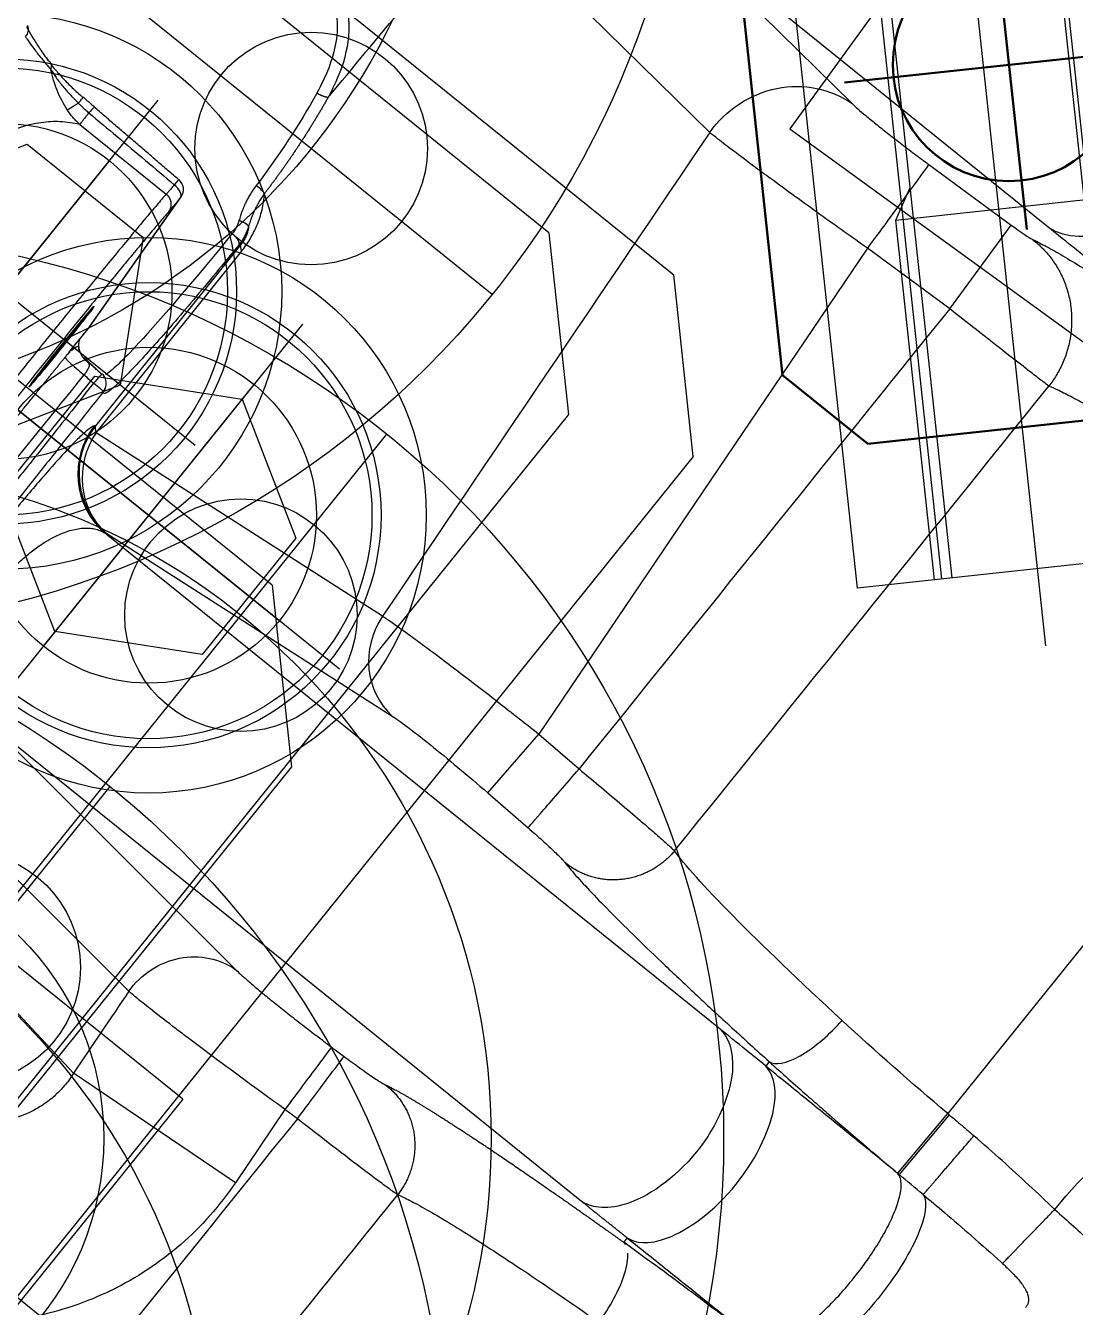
# Model space of a CAD drawing. Header units: millimetres. Extents: x 10462777 to 22643323, y 453826 to 1389191.
# Drawn here: x 11287500.73 to 11287541.37, y 584919.49 to 584969.09 of the extents above; entities that cross this region are included whole.
import ezdxf

# ---------------------------------------------------------------- set-up
doc = ezdxf.new("R2010")
doc.units = ezdxf.units.MM
doc.header["$LTSCALE"] = 200
doc.header["$MEASUREMENT"] = 0
for name, pattern in [('CENTER', [2, 1.25, -0.25, 0.25, -0.25]), ('HIDDEN', [3.75, 2.5, -1.25]), ('PHANTOM', [2.5, 1.25, -0.25, 0.25, -0.25, 0.25, -0.25])]:
    doc.linetypes.add(name, pattern=pattern)
doc.layers.get('0').update_dxf_attribs({"linetype": 'CONTINUOUS'})
for name, color, linetype in [('1', 1, 'CENTER'), ('CDQ2A50-25DC-A93L', 7, 'CONTINUOUS'), ('CENTER', 1, 'CONTINUOUS'), ('CL', 3, 'CONTINUOUS'), ('DR1433-A-002-023-000', 7, 'CONTINUOUS'), ('DR1438-001-002-000', 7, 'CONTINUOUS'), ('DR1501-002-005-002', 7, 'CONTINUOUS'), ('HIDDEN', 7, 'HIDDEN'), ('HL', 2, 'HIDDEN')]:
    doc.layers.add(name, color=color, linetype=linetype)
doc.layers.add('DR1431-08-005-000', color=7, linetype='CONTINUOUS', lineweight=50)
doc.layers.add('LAYOUT', color=8, linetype='CONTINUOUS', lineweight=25)

# ---------------------------------------------------------------- blocks, each defined once
blk = doc.blocks.new('A$C49261C9F')
at = {"layer": 'DR1438-001-002-000'}
for p, q in [((80, 27.561, 41.999), (80, 2.561, 41.999)), ((80, 2.561, 41.999), (0, 2.561, 41.999))]:
    blk.add_line(p, q, dxfattribs=at)
blk = doc.blocks.new('A$C41627905')
at = {"layer": 'DR1438-001-002-000'}
blk.add_blockref('A$C49261C9F', (0, 0), dxfattribs=at)
blk = doc.blocks.new('A$C63343886')
at = {"layer": 'DR1438-001-002-000', "xscale": -1}
blk.add_blockref('A$C41627905', (454.734, 387.084, -41.999), dxfattribs=at)
blk = doc.blocks.new('A$C321A0869')
at = {"layer": '1', "color": 155, "linetype": 'Continuous'}
for p, q in [((102.215, 247.351), (102.215, 243.048)), ((95.077, 242.54), (95.077, 242.505)), ((95.077, 242.505), (93.077, 242.505)), ((95.077, 242.505), (97.077, 242.505)), ((95.078, 242.139), (96.345, 242.134)), ((96.348, 242.134), (102.455, 242.531)), ((96.38, 242.135), (102.488, 242.532)), ((93.512, 239.556), (93.476, 239.593)), ((102.508, 239.578), (93.512, 239.556)), ((102.459, 239.626), (102.508, 239.578)), ((93.318, 239.37), (102.315, 239.391)), ((94.752, 226.281), (93.318, 239.37)), ((118.309, 238.644), (117.273, 228.161)), ((78.701, 238.074), (77.284, 224.823)), ((90.507, 236.687), (90.542, 236.65)), ((90.507, 206.072), (90.507, 236.687)), ((90.542, 236.65), (91.976, 223.561)), ((81.949, 235.354), (80.532, 222.103)), ((81.949, 206.072), (81.949, 235.354)), ((122.638, 235.051), (121.602, 224.568)), ((122.638, 215.654), (122.638, 235.051)), ((74.103, 216.965), (73.474, 224.505)), ((121.63, 220.774), (121.803, 216.824)), ((117.615, 220.598), (94.992, 218.709)), ((117.789, 216.648), (117.615, 220.598)), ((91.98, 218.817), (91.907, 216.756)), ((91.98, 218.817), (94.992, 218.709)), ((94.992, 218.709), (94.919, 216.648)), ((77.516, 217.25), (74.103, 216.965)), ((77.537, 216.648), (77.516, 217.25)), ((80.528, 217.358), (80.549, 216.756)), ((117.789, 216.648), (121.803, 216.824)), ((90.717, 203.81), (90.5, 203.81)), ((93.488, 197.092), (90.474, 197.15)), ((90.476, 197.225), (93.489, 197.167)), ((93.489, 197.167), (93.488, 197.093)), ((122.569, 197.167), (93.489, 197.167))]:
    blk.add_line(p, q, dxfattribs=at)
for centre, start, end in [((102.455, 243.033), 273.7184, 358.1889), ((96.348, 242.637), 269.7329, 273.7184), ((94.735, 240.654), 286.3248, 356.523)]:
    blk.add_arc(centre, 0.503, start, end, dxfattribs=at)
at = {"layer": '1', "color": 155, "linetype": 'Continuous', "extrusion": (0, 0, -1)}
blk.add_arc((-93.27, 175.035), 16.578, 89.7427, 162.6756, dxfattribs=at)
at = {"layer": '1', "color": 155, "linetype": 'Continuous'}
for centre, major_axis, ratio, start_param, end_param in [((103.468, 251.539), (0.453, -0.218), 0.831871, 5.227475, 6.283176), ((102.881, 249.862), (0.485, -0.132), 0.647502, 5.49293, 6.629489), ((102.594, 247.352), (0.503, -0.016), 0.013366, 6.021525, 7.46456), ((102.455, 243.034), (-0.005, -0.503), 0.471691, 0.019794, 1.5749), ((102.455, 243.033), (0.503, -0.016), 0.016905, 0.000014, 1.079838), ((96.348, 242.637), (-0.033, 0.502), 0.965636, 3.074391, 3.141616), ((102.455, 243.033), (0.033, -0.502), 0.965636, 6.215984, 6.283209), ((94.735, 240.654), (0.007, -0.503), 0.015247, 0.052361, 1.570594), ((94.735, 240.654), (-0.502, 0.031), 0.000925, 3.138893, 4.697168), ((94.735, 240.654), (-0.141, 0.483), 0.981358, 2.865819, 3.174421), ((104.577, 240.571), (0.012, -0.503), 0.162715, 0.352855, 1.51461), ((93.519, 236.579), (2.158, 2.11), 0.997396, 0.811863, 2.330296), ((102.551, 236.564), (0.007, -3.018), 0.217539, 3.195232, 3.498458), ((93.554, 236.543), (-2.158, -2.11), 0.997396, 3.953456, 5.471889), ((93.554, 236.543), (3, 0.329), 0.940037, 1.546497, 2.987638), ((93.554, 236.543), (-0.007, 3.018), 0.217539, 0.053641, 0.356865), ((94.988, 223.454), (3, 0.329), 0.940037, 1.546497, 2.987638), ((121.856, 216.827), (0.044, -1.009), 0.052289, 4.712976, 6.028614), ((127.474, 215.866), (-4.847, 0), 0.642612, 0.068295, 3.073299)]:
    blk.add_ellipse(centre, major_axis=major_axis, ratio=ratio, start_param=start_param, end_param=end_param, dxfattribs=at)
at = {"layer": '1', "color": 155, "linetype": 'Continuous', "extrusion": (0, 0, -1)}
for start_param, end_param in [(0.000303, 1.570796), (1.570796, 3.14129), (3.141594, 6.283184)]:
    blk.add_ellipse((95.077, 242.505), major_axis=(-2, 0), ratio=0.017455, start_param=start_param, end_param=end_param, dxfattribs=at)
at = {"layer": '1', "color": 155, "linetype": 'Continuous'}
for points, degree, knots in [([(103.533, 251.104), (103.522, 251.07), (103.475, 250.925), (103.392, 250.629), (103.284, 250.171), (103.208, 249.793), (103.167, 249.573), (103.162, 249.546)], 3, [0, 0, 0, 0, 0.081006, 0.34261, 0.633516, 0.956446, 1, 1, 1, 1]), ([(103.868, 251.335), (103.851, 251.296), (103.787, 251.146), (103.673, 250.848), (103.523, 250.395), (103.419, 250.038), (103.367, 249.845)], 3, [0, 0, 0, 0, 0.10966, 0.40644, 0.70322, 1, 1, 1, 1]), ([(102.215, 247.351), (102.092, 247.574), (101.856, 248.001), (101.186, 248.744), (100.099, 249.493), (98.613, 249.942), (97.252, 250.074), (96.502, 250.026), (96.128, 250.002)], 3, [0, 0, 0, 0, 0.137255, 0.263793, 0.508463, 0.742699, 0.871622, 1, 1, 1, 1]), ([(102.347, 248.075), (102.449, 248.343), (102.653, 248.875), (102.993, 249.324), (103.162, 249.546)], 3, [0, 0, 0, 0, 0.50496, 1, 1, 1, 1]), ([(103.162, 249.546), (103.122, 249.437), (103.044, 249.195), (102.945, 248.783), (102.869, 248.348), (102.834, 248.05), (102.821, 247.91)], 3, [0, 0, 0, 0, 0.243613, 0.499968, 0.765174, 1, 1, 1, 1]), ([(103.331, 249.706), (103.311, 249.623), (103.262, 249.398), (103.193, 248.988), (103.134, 248.468), (103.109, 248.103), (103.101, 247.915)], 3, [0, 0, 0, 0, 0.174549, 0.449699, 0.72485, 1, 1, 1, 1]), ([(102.215, 243.048), (102.043, 243.055), (101.706, 243.069), (100.938, 243.087), (100.039, 243.102), (99.031, 243.114), (97.959, 243.123), (96.86, 243.128), (95.765, 243.131), (94.341, 243.132), (92.522, 243.126), (90.452, 243.108), (88.613, 243.078), (88.029, 243.05), (87.725, 243.036)], 3, [0, 0, 0, 0, 0.070682, 0.139053, 0.205122, 0.268885, 0.330342, 0.389493, 0.446337, 0.500874, 0.608644, 0.727773, 0.858235, 1, 1, 1, 1]), ([(102.692, 243.033), (102.689, 243.034), (102.62, 243.034), (102.494, 243.037), (102.343, 243.041), (102.258, 243.045), (102.223, 243.048), (102.215, 243.048)], 3, [0, 0, 0, 0, 0.012909, 0.311317, 0.609076, 0.907537, 1, 1, 1, 1]), ([(112.342, 243.084), (112.019, 242.457), (111.515, 241.967), (110.317, 241.286), (109.628, 241.086), (108.911, 240.962)], 3, [0, 0, 0, 0, 0.5, 0.5, 1, 1, 1, 1]), ([(112.717, 242.88), (112.594, 242.663), (112.345, 242.228), (111.829, 241.694), (111, 241.093), (110.045, 240.719), (109.277, 240.562), (109.057, 240.517)], 3, [0, 0, 0, 0, 0.164079, 0.329193, 0.498103, 0.855921, 1, 1, 1, 1]), ([(84.518, 242.19), (86.843, 242.166), (89.442, 242.153), (90.084, 242.15), (90.722, 242.148), (91.332, 242.145), (92.016, 242.144), (93.594, 242.14), (94.764, 242.139)], 2, [0, 0, 0, 0.5, 0.5, 0.625, 0.625, 0.75, 0.75, 1, 1, 1]), ([(94.778, 242.139), (94.803, 242.131), (94.853, 242.116), (94.805, 242.046), (94.793, 241.947), (94.788, 241.758), (94.776, 241.483), (94.773, 241.232), (94.772, 241.135)], 3, [0, 0, 0, 0, 0.126036, 0.252684, 0.395826, 0.502158, 0.808452, 1, 1, 1, 1]), ([(95.107, 242.139), (95.051, 242.139), (94.968, 242.139), (94.86, 242.139), (94.809, 242.14), (94.785, 242.14)], 3, [0, 0, 0, 0, 0.525898, 0.773863, 1, 1, 1, 1]), ([(95.134, 242.139), (95.136, 242.139), (95.139, 242.139), (95.131, 242.139), (95.117, 242.139), (95.107, 242.139)], 3, [0, 0, 0, 0, 0.189317, 0.410072, 1, 1, 1, 1]), ([(95.485, 241.982), (95.49, 241.992), (95.486, 242.017), (95.391, 242.069), (95.264, 242.092), (95.181, 242.102)], 3, [0, 0, 0, 0, 0.217772, 0.59489, 1, 1, 1, 1]), ([(95.295, 241.574), (95.292, 241.537), (95.281, 241.446), (95.259, 241.365), (95.246, 241.316)], 3, [0, 0, 0, 0, 0.396142, 1, 1, 1, 1]), ([(95.404, 241.934), (95.411, 241.931), (95.426, 241.931), (95.455, 241.953), (95.482, 241.978), (95.497, 241.993)], 3, [0, 0, 0, 0, 0.352703, 0.694892, 1, 1, 1, 1]), ([(95.246, 241.316), (95.226, 241.277), (95.186, 241.202), (95.066, 241.166), (94.949, 241.155), (94.849, 241.143), (94.8, 241.138), (94.772, 241.135)], 3, [0, 0, 0, 0, 0.270338, 0.519855, 0.772389, 0.867622, 1, 1, 1, 1]), ([(95.278, 241.454), (95.273, 241.376), (95.257, 241.099), (95.24, 240.822), (95.229, 240.623)], 3, [0, 0, 0, 0, 0.28498, 1, 1, 1, 1]), ([(94.743, 240.654), (94.29, 240.647), (93.016, 240.632), (90.934, 240.617), (88.519, 240.615), (86.557, 240.627), (85.41, 240.64), (85.028, 240.645)], 3, [0, 0, 0, 0, 0.134408, 0.378461, 0.622805, 0.872393, 1, 1, 1, 1]), ([(102.624, 240.102), (100.36, 240.114), (98.374, 240.171), (96.127, 240.325), (95.529, 240.404), (95.294, 240.491)], 3, [0, 0, 0, 0, 0.589975, 0.589975, 1, 1, 1, 1]), ([(109.057, 240.517), (107.948, 240.334), (106.811, 240.228), (105.708, 240.125), (104.617, 240.1)], 2, [0, 0, 0, 0.5, 0.5, 1, 1, 1]), ([(103.233, 239.779), (103.111, 239.736), (102.859, 239.646), (102.595, 239.633), (102.459, 239.626)], 3, [0, 0, 0, 0, 0.485547, 1, 1, 1, 1]), ([(84.757, 238.454), (84.783, 238.46), (84.984, 238.501), (85.363, 238.563), (85.903, 238.614), (86.434, 238.631), (86.966, 238.615), (87.503, 238.563), (88.036, 238.472), (88.527, 238.347), (88.94, 238.204), (89.274, 238.058), (89.552, 237.907), (89.792, 237.749), (89.998, 237.581), (90.169, 237.406), (90.307, 237.224), (90.414, 237.032), (90.478, 236.851), (90.501, 236.734), (90.507, 236.687)], 3, [0, 0, 0, 0, 0.009963, 0.074429, 0.134527, 0.192669, 0.251292, 0.312836, 0.379333, 0.448899, 0.513275, 0.569054, 0.622128, 0.676849, 0.731687, 0.786085, 0.841196, 0.898228, 0.958356, 1, 1, 1, 1]), ([(73.474, 224.505), (73.356, 224.49), (73.069, 224.466), (72.623, 224.478), (72.142, 224.55), (71.683, 224.678), (71.242, 224.858), (70.822, 225.089), (70.427, 225.367), (70.058, 225.69), (69.719, 226.053), (69.41, 226.456), (69.133, 226.894), (68.892, 227.363), (68.687, 227.859), (68.518, 228.384), (68.388, 228.937), (68.296, 229.524), (68.254, 230.085), (68.252, 230.45), (68.255, 230.607)], 3, [0, 0, 0, 0, 0.04152, 0.100873, 0.156978, 0.212835, 0.268183, 0.323489, 0.37875, 0.433797, 0.488967, 0.544603, 0.600587, 0.656781, 0.71326, 0.770349, 0.828758, 0.88921, 0.952417, 1, 1, 1, 1]), ([(117.615, 220.598), (117.592, 220.964), (117.545, 221.724), (117.477, 222.887), (117.413, 224.079), (117.362, 225.141), (117.319, 226.137), (117.288, 227.018), (117.272, 227.724), (117.272, 228.034), (117.273, 228.161)], 3, [0, 0, 0, 0, 0.111761, 0.232341, 0.361736, 0.499944, 0.605523, 0.749982, 0.896936, 1, 1, 1, 1]), ([(117.273, 228.161), (118.335, 228.227), (119.425, 227.876), (121.032, 226.542), (121.539, 225.568), (121.602, 224.568)], 3, [0, 0, 0, 0, 0.5, 0.5, 1, 1, 1, 1]), ([(77.516, 217.25), (77.491, 217.733), (77.438, 218.762), (77.369, 220.345), (77.323, 221.6), (77.292, 222.731), (77.274, 223.611), (77.272, 224.371), (77.28, 224.683), (77.284, 224.823)], 3, [0, 0, 0, 0, 0.147311, 0.313901, 0.49975, 0.578989, 0.749855, 0.888126, 1, 1, 1, 1]), ([(77.284, 224.823), (78.084, 224.872), (78.906, 224.604), (80.113, 223.594), (80.49, 222.857), (80.532, 222.103)], 3, [0, 0, 0, 0, 0.5, 0.5, 1, 1, 1, 1]), ([(121.63, 220.774), (121.576, 220.772), (121.12, 220.752), (119.644, 220.687), (118.632, 220.642), (117.615, 220.598)], 3, [0, 0, 0, 0, 0.5, 0.5, 1, 1, 1, 1]), ([(80.528, 217.358), (80.488, 217.356), (80.146, 217.344), (79.038, 217.304), (78.279, 217.277), (77.516, 217.25)], 3, [0, 0, 0, 0, 0.5, 0.5, 1, 1, 1, 1]), ([(77.537, 216.648), (78.301, 216.675), (79.06, 216.702), (80.167, 216.742), (80.509, 216.754), (80.549, 216.756)], 3, [0, 0, 0, 0, 0.5, 0.5, 1, 1, 1, 1]), ([(91.907, 216.756), (91.947, 216.754), (92.289, 216.742), (93.396, 216.702), (94.155, 216.675), (94.919, 216.648)], 3, [0, 0, 0, 0, 0.5, 0.5, 1, 1, 1, 1]), ([(77.686, 211.778), (77.68, 211.846), (77.667, 212.006), (77.644, 212.428), (77.622, 212.977), (77.594, 213.832), (77.564, 215.032), (77.546, 216.136), (77.537, 216.648)], 3, [0, 0, 0, 0, 0.106464, 0.2505, 0.399077, 0.500944, 0.768463, 1, 1, 1, 1]), ([(94.919, 216.648), (94.914, 216.315), (94.903, 215.615), (94.88, 214.555), (94.857, 213.692), (94.834, 212.976), (94.812, 212.428), (94.789, 212.006), (94.776, 211.846), (94.77, 211.778)], 3, [0, 0, 0, 0, 0.150487, 0.317086, 0.49978, 0.601493, 0.749908, 0.893695, 1, 1, 1, 1]), ([(117.871, 211.778), (117.867, 211.861), (117.859, 212.049), (117.844, 212.616), (117.825, 213.614), (117.804, 215.042), (117.794, 216.145), (117.789, 216.648)], 3, [0, 0, 0, 0, 0.126899, 0.286306, 0.500624, 0.772475, 1, 1, 1, 1]), ([(80.698, 214.807), (80.827, 214.268), (81.03, 212.748), (81.167, 211.517), (81.302, 210.087), (81.435, 208.475), (81.571, 206.581), (81.642, 205.453), (81.644, 205.421)], 2, [0, 0, 0, 0.278702, 0.418053, 0.557404, 0.696755, 0.836106, 0.995364, 1, 1, 1]), ([(77.686, 211.778), (77.725, 211.64), (77.81, 211.29), (77.942, 210.565), (78.081, 209.62), (78.22, 208.494), (78.357, 207.204), (78.489, 205.767), (78.613, 204.231), (78.691, 203.15), (78.727, 202.613)], 3, [0, 0, 0, 0, 0.115247, 0.242292, 0.369963, 0.497456, 0.624523, 0.751811, 0.879371, 1, 1, 1, 1]), ([(93.729, 202.613), (93.879, 204.84), (94.053, 206.855), (94.414, 210.027), (94.599, 211.181), (94.77, 211.778)], 3, [0, 0, 0, 0, 0.5, 0.5, 1, 1, 1, 1]), ([(117.871, 211.778), (117.906, 211.664), (117.984, 211.38), (118.106, 210.811), (118.23, 210.115), (118.312, 209.587), (118.35, 209.331)], 3, [0, 0, 0, 0, 0.237087, 0.504555, 0.77434, 1, 1, 1, 1]), ([(90.507, 206.072), (90.462, 205.671), (90.228, 205.158), (88.823, 204.205), (87.569, 203.81), (84.886, 203.81), (83.632, 204.206), (82.228, 205.158), (81.994, 205.671), (81.949, 206.072)], 3, [0, 0, 0, 0, 0.25, 0.25, 0.5, 0.5, 0.75, 0.75, 1, 1, 1, 1]), ([(90.5, 203.81), (90.502, 204.143), (90.506, 204.912), (90.506, 205.652), (90.507, 206.072)], 3, [0, 0, 0, 0, 0.432935, 1, 1, 1, 1]), ([(78.727, 202.613), (79.416, 202.646), (80.223, 202.785), (81.116, 203.137), (81.349, 203.279), (81.506, 203.423)], 3, [0, 0, 0, 0, 0.656412, 0.656412, 1, 1, 1, 1]), ([(81.98, 197.225), (81.967, 197.811), (81.942, 198.966), (81.886, 200.658), (81.82, 202.276), (81.765, 203.303), (81.739, 203.81)], 3, [0, 0, 0, 0, 0.26076, 0.514336, 0.76076, 1, 1, 1, 1]), ([(81.956, 203.81), (82.001, 203.459), (82.234, 203.01), (83.636, 202.177), (84.889, 201.831), (87.567, 201.831), (88.82, 202.177), (90.222, 203.01), (90.455, 203.459), (90.5, 203.81)], 3, [0, 0, 0, 0, 0.25, 0.25, 0.5, 0.5, 0.75, 0.75, 1, 1, 1, 1]), ([(81.956, 203.81), (81.96, 203.117), (81.967, 201.679), (81.976, 199.477), (81.98, 197.963), (81.981, 197.221)], 3, [0, 0, 0, 0, 0.332217, 0.675766, 1, 1, 1, 1]), ([(90.474, 197.221), (90.477, 198.011), (90.481, 199.559), (90.489, 201.76), (90.496, 203.136), (90.5, 203.81)], 3, [0, 0, 0, 0, 0.347445, 0.680797, 1, 1, 1, 1]), ([(90.717, 203.81), (90.7, 203.481), (90.665, 202.832), (90.623, 201.93), (90.589, 201.121), (90.551, 200.103), (90.518, 199.06), (90.491, 197.999), (90.481, 197.48), (90.476, 197.225)], 3, [0, 0, 0, 0, 0.155836, 0.307398, 0.418147, 0.526375, 0.769316, 0.886196, 1, 1, 1, 1]), ([(90.717, 203.81), (90.743, 203.553), (91.061, 203.247), (92.233, 202.785), (93.04, 202.646), (93.729, 202.613)], 3, [0, 0, 0, 0, 0.5, 0.5, 1, 1, 1, 1]), ([(81.981, 197.221), (82.005, 197.091), (82.151, 196.874), (82.634, 196.588), (83.191, 196.379), (83.881, 196.209), (84.654, 196.088), (85.321, 196.031), (85.847, 196.01), (86.228, 196.005), (86.609, 196.01), (87.135, 196.031), (87.803, 196.088), (88.575, 196.209), (89.265, 196.379), (89.822, 196.588), (90.305, 196.874), (90.45, 197.091), (90.474, 197.221), (90.474, 197.221)], 3, [0, 0, 0, 0, 0.108465, 0.17372, 0.238976, 0.304231, 0.369487, 0.434742, 0.46737, 0.499997, 0.532625, 0.565253, 0.630508, 0.695763, 0.761019, 0.826274, 0.89153, 0.999995, 1, 1, 1, 1]), ([(90.476, 197.225), (90.476, 197.217), (90.475, 197.2), (90.475, 197.175), (90.474, 197.158), (90.474, 197.15)], 3, [0, 0, 0, 0, 0.332845, 0.666423, 1, 1, 1, 1]), ([(90.455, 195.937), (90.343, 195.623), (89.839, 195.324), (88.296, 194.902), (87.264, 194.782), (85.192, 194.782), (84.16, 194.902), (82.617, 195.324), (82.113, 195.623), (82.001, 195.937)], 3, [0, 0, 0, 0, 0.25, 0.25, 0.5, 0.5, 0.75, 0.75, 1, 1, 1, 1]), ([(90.455, 195.937), (90.447, 195.58), (90.427, 194.76), (90.381, 193.43), (90.334, 192.433), (90.304, 191.899), (90.303, 191.875)], 3, [0, 0, 0, 0, 0.263693, 0.604709, 0.982428, 1, 1, 1, 1]), ([(90.303, 191.875), (90.298, 191.794), (90.286, 191.612), (90.259, 191.339), (90.218, 191.066), (90.165, 190.817), (90.097, 190.598), (90.013, 190.415), (89.913, 190.272), (89.796, 190.172), (89.671, 190.12), (89.582, 190.112), (89.541, 190.113)], 3, [0, 0, 0, 0, 0.081789, 0.183685, 0.285414, 0.387121, 0.489471, 0.592749, 0.697109, 0.802958, 0.910635, 1, 1, 1, 1]), ([(93.196, 191.613), (93.182, 191.285), (93.157, 190.648), (93.072, 189.421), (92.912, 188.043), (92.668, 187.1), (92.415, 186.649), (92.26, 186.574), (92.178, 186.534)], 3, [0, 0, 0, 0, 0.126108, 0.24492, 0.490923, 0.741624, 0.86479, 1, 1, 1, 1])]:
    blk.add_open_spline(points, degree=degree, knots=knots, dxfattribs=at)
for points, degree in [([(102.215, 247.351), (102.218, 247.401), (102.226, 247.507), (102.249, 247.681), (102.287, 247.869), (102.324, 248.005), (102.347, 248.075)], 3), ([(102.821, 247.91), (102.815, 247.853), (102.804, 247.737), (102.791, 247.55), (102.786, 247.419), (102.785, 247.352)], 3), ([(103.096, 247.332), (103.105, 247.623), (103.118, 247.914)], 2), ([(102.785, 247.352), (102.732, 247.352), (102.63, 247.352), (102.493, 247.352), (102.375, 247.352), (102.28, 247.352), (102.234, 247.352), (102.215, 247.351)], 3), ([(102.785, 247.352), (102.774, 246.879), (102.754, 245.928), (102.723, 244.489), (102.702, 243.52), (102.692, 243.033)], 3), ([(102.951, 243.019), (103.085, 247.337)], 1), ([(101.739, 242.545), (101.625, 242.551), (101.349, 242.562), (100.783, 242.578), (100.083, 242.593), (99.266, 242.605), (98.353, 242.615), (97.364, 242.622), (96.322, 242.627), (95.251, 242.629), (94.176, 242.628), (93.122, 242.624), (92.113, 242.617), (91.173, 242.608), (90.324, 242.597), (89.583, 242.583), (88.971, 242.568), (88.503, 242.551), (88.295, 242.539), (88.216, 242.533)], 3), ([(102.455, 242.531), (102.371, 242.531), (102.214, 242.533), (102.01, 242.537), (101.847, 242.541), (101.77, 242.544), (101.739, 242.545)], 3), ([(95.107, 242.139), (95.111, 242.139), (95.118, 242.139), (95.128, 242.139), (95.134, 242.139)], 3), ([(95.134, 242.139), (95.539, 242.137), (95.943, 242.136), (96.348, 242.134)], 3), ([(95.32, 242.14), (95.318, 242.119), (95.317, 242.099), (95.316, 242.078)], 3), ([(73.474, 224.505), (74.259, 230.025), (75.045, 235.545), (75.83, 241.065)], 3), ([(84.01, 241.184), (87.26, 241.152), (91.007, 241.134), (94.772, 241.135)], 3), ([(94.772, 241.135), (94.767, 241.055), (94.757, 240.894), (94.747, 240.734), (94.743, 240.654)], 3), ([(95.213, 240.625), (95.261, 241.368)], 1), ([(108.911, 240.962), (107.531, 240.723), (106.075, 240.579), (104.66, 240.544)], 3), ([(94.742, 240.151), (94.064, 240.142), (92.713, 240.128), (90.689, 240.115), (88.693, 240.113), (86.728, 240.121), (85.441, 240.134), (84.805, 240.142)], 3), ([(102.459, 239.626), (101.971, 239.629), (101.024, 239.637), (99.67, 239.661), (98.439, 239.696), (97.359, 239.741), (96.442, 239.795), (95.694, 239.858), (95.144, 239.928), (94.81, 240.001), (94.673, 240.072), (94.682, 240.114), (94.703, 240.134)], 3), ([(94.703, 240.134), (94.706, 240.137), (94.715, 240.142), (94.732, 240.148), (94.742, 240.151)], 3), ([(102.315, 239.391), (102.413, 239.392), (102.608, 239.399), (102.892, 239.428), (103.178, 239.478), (103.475, 239.552), (103.774, 239.652), (104.067, 239.776), (104.349, 239.925), (104.529, 240.039), (104.617, 240.1)], 3), ([(103.183, 240.214), (103.095, 240.177), (102.914, 240.121), (102.722, 240.101), (102.624, 240.102)], 3), ([(104.66, 240.544), (104.583, 240.543), (104.437, 240.534), (104.239, 240.512), (104.058, 240.483), (103.894, 240.448), (103.744, 240.411), (103.609, 240.371), (103.487, 240.331), (103.376, 240.292), (103.275, 240.252), (103.213, 240.227), (103.183, 240.214)], 3), ([(104.617, 240.1), (104.546, 240.097), (104.411, 240.087), (104.228, 240.064), (104.06, 240.035), (103.907, 240.001), (103.767, 239.965), (103.64, 239.928), (103.524, 239.89), (103.419, 239.853), (103.322, 239.815), (103.262, 239.791), (103.233, 239.779)], 3), ([(109.057, 240.517), (112.113, 240.467), (115.169, 240.416), (118.225, 240.366)], 3), ([(93.476, 239.593), (93.45, 239.62), (93.328, 239.671), (92.949, 239.742), (92.405, 239.802), (91.729, 239.852), (90.956, 239.892), (90.116, 239.92), (89.233, 239.939), (88.323, 239.948), (87.398, 239.949), (86.465, 239.941), (85.529, 239.926), (84.59, 239.903), (83.98, 239.882), (83.678, 239.871)], 3), ([(103.233, 239.779), (103.216, 239.767), (103.179, 239.745), (103.122, 239.713), (103.062, 239.684), (102.998, 239.657), (102.928, 239.633), (102.852, 239.613), (102.769, 239.596), (102.684, 239.584), (102.598, 239.578), (102.538, 239.577), (102.508, 239.578)], 3), ([(117.273, 228.161), (109.766, 227.534), (102.259, 226.908), (94.752, 226.281)], 3), ([(94.752, 226.281), (94.765, 226.157), (94.789, 225.864), (94.825, 225.291), (94.859, 224.597), (94.89, 223.794), (94.919, 222.896), (94.944, 221.92), (94.965, 220.884), (94.981, 219.807), (94.989, 219.075), (94.992, 218.709)], 3), ([(77.284, 224.823), (76.014, 224.717), (74.744, 224.611), (73.474, 224.505)], 3), ([(121.602, 224.568), (121.594, 224.486), (121.58, 224.288), (121.568, 223.88), (121.564, 223.379), (121.568, 222.798), (121.58, 222.158), (121.601, 221.473), (121.619, 221.009), (121.63, 220.774)], 3), ([(74.103, 216.965), (73.567, 216.921), (72.499, 216.901), (70.908, 217.08), (69.353, 217.465), (67.852, 218.051), (66.425, 218.834), (65.094, 219.807), (63.88, 220.96), (62.802, 222.283), (62.193, 223.264), (61.915, 223.781)], 3), ([(91.976, 223.561), (92.014, 223.213), (92.057, 221.902), (92.017, 219.845), (91.98, 218.817)], 3), ([(80.532, 222.103), (80.522, 222.014), (80.506, 221.802), (80.487, 221.377), (80.475, 220.86), (80.471, 220.261), (80.474, 219.594), (80.485, 218.877), (80.502, 218.122), (80.518, 217.614), (80.528, 217.358)], 3), ([(80.549, 216.756), (80.554, 216.629), (80.564, 216.38), (80.583, 216.012), (80.604, 215.673), (80.627, 215.371), (80.651, 215.119), (80.675, 214.924), (80.69, 214.839), (80.698, 214.807)], 3), ([(91.907, 216.756), (91.902, 216.629), (91.892, 216.38), (91.873, 216.012), (91.852, 215.673), (91.829, 215.371), (91.805, 215.119), (91.781, 214.924), (91.766, 214.839), (91.758, 214.807)], 3), ([(77.537, 216.648), (72.915, 216.648), (68.292, 216.648), (63.669, 216.648)], 3), ([(117.789, 216.648), (110.165, 216.648), (102.542, 216.648), (94.919, 216.648)], 3), ([(121.886, 215.85), (121.923, 215.698), (121.999, 215.34), (122.118, 214.639), (122.24, 213.78), (122.323, 213.111), (122.364, 212.751)], 3), ([(122.661, 212.751), (122.646, 213.78), (122.638, 214.754), (122.638, 215.654)], 3), ([(91.758, 214.807), (91.715, 214.628), (91.629, 214.191), (91.494, 213.291), (91.357, 212.167), (91.221, 210.833), (91.087, 209.309), (90.957, 207.616), (90.832, 205.773), (90.755, 204.477), (90.717, 203.81)], 3), ([(65.195, 211.778), (69.359, 211.778), (73.522, 211.778), (77.686, 211.778)], 3), ([(94.77, 211.778), (102.47, 211.778), (110.171, 211.778), (117.871, 211.778)], 3), ([(81.956, 203.81), (81.949, 204.965), (81.949, 206.072)], 2), ([(81.644, 205.421), (81.692, 204.635), (81.739, 203.81)], 2), ([(81.706, 203.687), (81.724, 203.729), (81.735, 203.77), (81.739, 203.81)], 3), ([(81.739, 203.81), (81.956, 203.81)], 1), ([(93.489, 197.167), (93.532, 199.025), (93.613, 200.883), (93.729, 202.613)], 3), ([(90.455, 195.937), (90.463, 196.342), (90.469, 196.746), (90.474, 197.15)], 3), ([(90.474, 197.15), (90.474, 197.174), (90.474, 197.197), (90.474, 197.221)], 3), ([(93.488, 197.093), (93.485, 196.951), (93.479, 196.67), (93.468, 196.252), (93.459, 195.976), (93.455, 195.838)], 3), ([(93.196, 191.613), (93.237, 192.063), (93.311, 192.977), (93.397, 194.381), (93.438, 195.348), (93.455, 195.838)], 3)]:
    blk.add_open_spline(points, degree=degree, dxfattribs=at)
for points, weights in [([(102.821, 247.91), (102.608, 247.975), (102.443, 248.032), (102.347, 248.075)], [1.03833690637, 0.991363710731, 0.987556774139, 1.02691609659]), ([(103.101, 247.915), (103.167, 247.905), (103.056, 247.903), (102.821, 247.91)], [1.12809454836, 0.952610763978, 0.95743066333, 1.14255424642]), ([(101.739, 242.545), (102.017, 242.547), (102.213, 242.755), (102.215, 243.048)], [1.17061192871, 0.943404432807, 0.943129689724, 1.16978769946]), ([(95.729, 242.143), (95.636, 242.104), (95.553, 242.049), (95.482, 241.979)], [1.01689684721, 1.00219351494, 0.997086113962, 1.00157464428]), ([(95.482, 241.979), (95.304, 241.804), (95.228, 241.567), (95.246, 241.316)], [1.00157473477, 1.0129901797, 1.08646959188, 1.2220129713]), ([(109.057, 240.517), (109.002, 240.584), (108.947, 240.751), (108.911, 240.962)], [1.09515396625, 0.968279368658, 0.968282011306, 1.09516189419]), ([(94.703, 240.134), (94.76, 240.134), (94.818, 240.145), (94.873, 240.166)], [1.15657721381, 1.1066066857, 1.0685969673, 1.04254805862]), ([(102.459, 239.626), (102.552, 239.641), (102.618, 239.833), (102.624, 240.102)], [1.13767916337, 0.947972612677, 0.954311933206, 1.15669712495]), ([(103.233, 239.779), (103.285, 239.819), (103.264, 239.99), (103.183, 240.214)], [1.09852867534, 0.952616162308, 0.968766582116, 1.14697993476]), ([(121.886, 215.85), (121.956, 213.517), (120.279, 211.815), (117.871, 211.778)], [1.17880138624, 0.940399557335, 0.940399537921, 1.178801328]), ([(80.698, 214.807), (80.736, 213.067), (79.481, 211.804), (77.686, 211.778)], [1.17683022819, 0.941056623078, 0.941056590602, 1.17683013077]), ([(94.77, 211.778), (92.975, 211.804), (91.72, 213.067), (91.758, 214.807)], [1.17683013248, 0.941056590107, 0.941056622507, 1.17683022968]), ([(90.455, 195.937), (90.621, 195.932), (91.823, 195.892), (93.455, 195.838)], [1.1591709259, 0.954689924205, 0.947225807744, 1.13677857652]), ([(90.303, 191.875), (90.678, 191.841), (91.782, 191.741), (93.196, 191.613)], [1.14770649688, 0.975302150136, 0.953821727209, 1.08326522809])]:
    blk.add_rational_spline(points, weights, degree=3, dxfattribs=at)
blk = doc.blocks.new('A$C3D036A4C')
at = {"layer": 'CL'}
for p, q in [((20, 8.5), (20, 81.5)), ((13.5, 75), (26.5, 75)), ((13.5, 15), (26.5, 15))]:
    blk.add_line(p, q, dxfattribs=at)
at = {"layer": 'DR1501-002-005-002'}
for p, q in [((5, 90), (0, 85)), ((5, 90), (95, 90)), ((0, 5), (0, 85)), ((5, 0), (0, 5)), ((5, 0), (95, 0))]:
    blk.add_line(p, q, dxfattribs=at)
for centre in [(20, 75), (20, 15)]:
    blk.add_circle(centre, 6.5, dxfattribs=at)
blk = doc.blocks.new('A$C148D47CC')
at = {"layer": 'DR1501-002-005-002'}
for q in [(0, 20), (175, 0)]:
    blk.add_line((0, 0), q, dxfattribs=at)
blk = doc.blocks.new('A$C4F800965')
at = {"layer": 'CL'}
for p, q in [((35, 70), (35, 0)), ((0, 35), (70, 35))]:
    blk.add_line(p, q, dxfattribs=at)
blk.add_circle((35, 35), 26, dxfattribs=at)
at = {"layer": 'DR1501-002-005-002'}
for centre, radius in [((35, 35), 35), ((35, 61), 4.5), ((35, 9), 4.5)]:
    blk.add_circle(centre, radius, dxfattribs=at)
at = {"layer": 'HL'}
blk.add_circle((35, 35), 11, dxfattribs=at)
blk = doc.blocks.new('A$C59BF75ED')
at = {"layer": 'CENTER'}
for p, q in [((50, 84.5), (50, 65.5)), ((40.5, 75), (59.5, 75)), ((50, 24.5), (50, 5.5)), ((40.5, 15), (59.5, 15))]:
    blk.add_line(p, q, dxfattribs=at)
at = {"layer": 'DR1501-002-005-002'}
for points in [[(52.887, 70), (47.113, 70), (44.226, 75), (47.113, 80), (52.887, 80), (55.773, 75), (52.887, 70)], [(52.887, 10), (47.113, 10), (44.226, 15), (47.113, 20), (52.887, 20), (55.773, 15), (52.887, 10)]]:
    blk.add_lwpolyline(points, dxfattribs=at)
for centre, radius in [((50, 75), 10.75), ((50, 75), 9), ((50, 75), 8.65), ((50, 15), 10.75), ((50, 15), 9), ((50, 15), 8.65)]:
    blk.add_circle(centre, radius, dxfattribs=at)
for name, p in [('A$C3D036A4C', (30, 0)), ('A$C4F800965', (0, 10)), ('A$C148D47CC', (25, 35))]:
    blk.add_blockref(name, p, dxfattribs=at)
blk = doc.blocks.new('A$C01323151')
at = {"layer": 'DR1501-002-005-002', "rotation": 90.00000000000004}
blk.add_blockref('A$C59BF75ED', (124.4, 152.367), dxfattribs=at)
blk = doc.blocks.new('A$C6B1410A9')
at = {"layer": 'DR1501-002-005-002', "rotation": 90.00000000000004}
blk.add_blockref('A$C59BF75ED', (124.4, 149.992), dxfattribs=at)
blk = doc.blocks.new('CDQ2A50-25-S')
at = {"layer": 'CDQ2A50-25DC-A93L', "ltscale": 10}
for p, q in [((32, 65.5), (-32, 65.5)), ((-32, 65.5), (-32, 0)), ((-28.723, 0), (-28.723, 65.5)), ((-21.5, 0), (-21.5, 65.5))]:
    blk.add_line(p, q, dxfattribs=at)
at = {"layer": 'CENTER', "ltscale": 10}
blk.add_line((-25, -3), (-25, 68.5), dxfattribs=at)
at = {"layer": 'HIDDEN', "ltscale": 10}
for p, q in [((-29, 65.5), (-29, 51.5)), ((-28.323, 0), (-28.323, 65.5)), ((-21.677, 0), (-21.677, 65.5)), ((-29, 51.5), (-28.323, 50.328)), ((-29, 51.5), (-21, 51.5))]:
    blk.add_line(p, q, dxfattribs=at)
blk = doc.blocks.new('A$C7C8F32CC')
at = {"layer": 'DR1431-08-005-000', "ltscale": 10}
for p, q in [((9.5, 162, 41.999), (6.5, 159, 41.999)), ((6.5, 159, 41.999), (6.5, 102, 41.999))]:
    blk.add_line(p, q, dxfattribs=at)
at = {"layer": 'DR1431-08-005-000', "ltscale": 0.5}
blk.add_line((71.5, 162, 41.999), (9.5, 162, 41.999), dxfattribs=at)
at = {"layer": 'DR1431-08-005-000', "color": 1, "linetype": 'CENTER', "ltscale": 0.5}
for p, q in [((16.5, 154.406, 41.999), (16.5, 141.594, 41.999)), ((10.094, 148, 41.999), (22.906, 148, 41.999))]:
    blk.add_line(p, q, dxfattribs=at)
at = {"layer": 'DR1431-08-005-000', "ltscale": 10}
blk.add_circle((16.5, 148, 41.999), 4.5, dxfattribs=at)
at = {"layer": 'DR1433-A-002-023-000'}
blk.add_blockref('CDQ2A50-25-S', (40.5, 102, 41.999), dxfattribs=at)
blk = doc.blocks.new('A$C5CB33DE0')
at = {"layer": 'DR1433-A-002-023-000', "ltscale": 0.5, "xscale": -1, "rotation": 180}
blk.add_blockref('A$C7C8F32CC', (0, 170.5), dxfattribs=at)
blk = doc.blocks.new('A$C256B494F')
at = {"layer": 'DR1501-002-005-002'}
for name, p, rotation in [('A$C5CB33DE0', (186.894, 170.537, -52.027), 314.9999999999999), ('A$C59BF75ED', (230, 264.787, -10.028), 180)]:
    blk.add_blockref(name, p, dxfattribs=dict(at, rotation=rotation))
blk = doc.blocks.new('A$C1F8A417F')
at = {"ltscale": 10}
blk.add_blockref('A$C63343886', (1434.042, 317.244), dxfattribs=at)
for name, p in [('A$C256B494F', (1576.882, 789.024, 10.028)), ('A$C6B1410A9', (1650.716, 788.607)), ('A$C01323151', (1633.375, 786.022))]:
    blk.add_blockref(name, p, dxfattribs=at)
at = {"layer": 'DR1501-002-005-002'}
blk.add_blockref('A$C321A0869', (1664.775, 743.024), dxfattribs=at)
blk = doc.blocks.new('A$C7DA30AB0')
at = {"layer": 'LAYOUT', "color": 6, "linetype": 'PHANTOM'}
blk.add_circle((3030.448, 3025.987, 0), 2693.021, dxfattribs=at)

msp = doc.modelspace()

# ---------------------------------------------------------------- block references
at = {"ltscale": 10, "rotation": 324.019764306913}
msp.add_blockref('A$C1F8A417F', (11285651.31599, 585455.73383), dxfattribs=at)

# ---------------------------------------------------------------- next in the draw order: block references
at = {"ltscale": 10, "rotation": 51.1429793073033}
msp.add_blockref('A$C1F8A417F', (11287165.47006, 582967.95012), dxfattribs=at)

# ---------------------------------------------------------------- next in the draw order: block references
at = {"ltscale": 10}
msp.add_blockref('A$C7DA30AB0', (11285684.40366, 580408.4363), dxfattribs=at)

doc.saveas('drawing.dxf')
